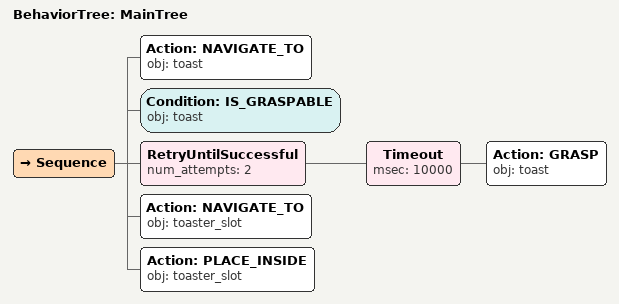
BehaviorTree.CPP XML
<root main_tree_to_execute="MainTree">
  <BehaviorTree ID="MainTree">
    <Sequence>
      <!-- Navigate to toast -->
      <Action ID="NAVIGATE_TO" obj="toast" />
      <!-- Check toast is graspable before GRASP -->
      <Condition ID="IS_GRASPABLE" obj="toast" />
      <!-- Retry GRASP toast up to 2 attempts -->
      <RetryUntilSuccessful num_attempts="2">
        <!-- Timeout: GRASP toast within 10s -->
        <Timeout msec="10000">
          <!-- Grasp toast -->
          <Action ID="GRASP" obj="toast" />
        </Timeout>
      </RetryUntilSuccessful>
      <!-- Navigate to toaster_slot -->
      <Action ID="NAVIGATE_TO" obj="toaster_slot" />
      <!-- Place inside toaster_slot -->
      <Action ID="PLACE_INSIDE" obj="toaster_slot" />
    </Sequence>
  </BehaviorTree>
</root>
